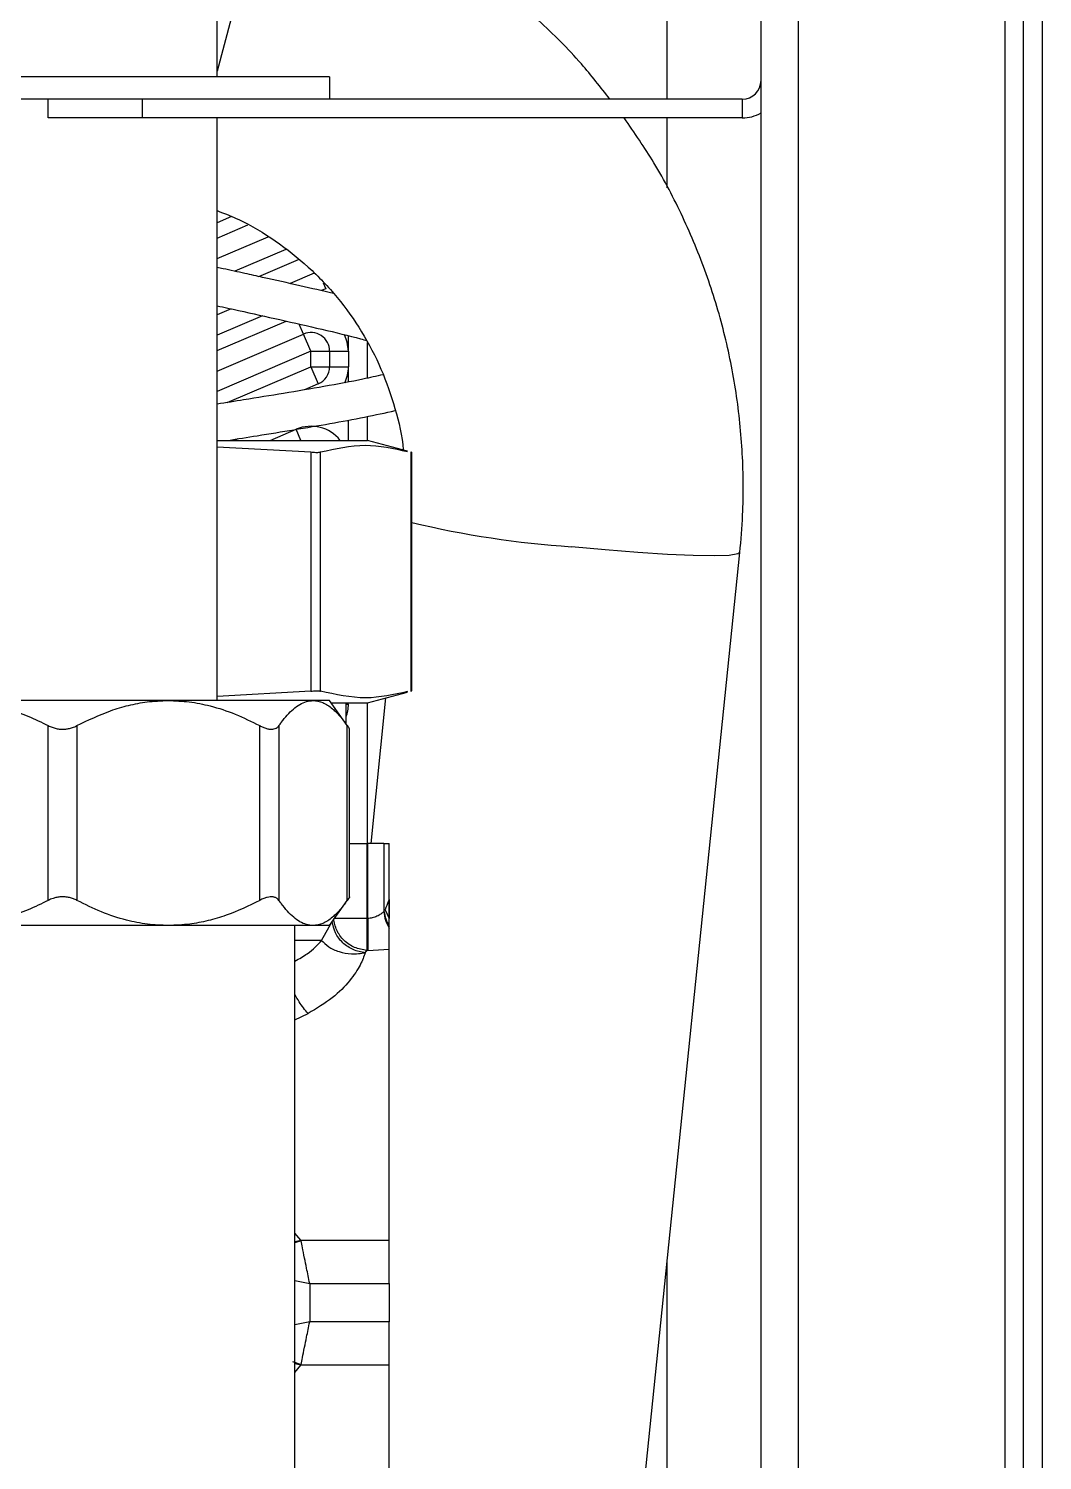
# Model space of a CAD drawing. Extents: x 75 to 2075, y 25 to 1460.
# Drawn here: x 1187.9 to 1255.5, y 873.6 to 969.1 of the extents above; entities that cross this region are included whole.
import ezdxf

# ---------------------------------------------------------------- set-up
doc = ezdxf.new("R2010")
doc.units = 0
doc.header["$LTSCALE"] = 5
doc.linetypes.add('SLD-KATı', pattern=[0])
doc.layers.get('0').update_dxf_attribs({"linetype": 'CONTINUOUS'})

msp = doc.modelspace()

# ---------------------------------------------------------------- linework, layer by layer
at = {"color": 7, "linetype": 'SLD-KATı'}
for p, q in [((1239.221, 568.28), (1239.221, 1228.103)), ((1252.971, 1228.103), (1252.971, 568.28)), ((1236.721, 569.442), (1236.721, 1226.942)), ((1254.221, 574.53), (1254.221, 1221.853)), ((1255.471, 574.53), (1255.471, 1221.853)), ((1230.471, 964.353), (1230.471, 1154.442)), ((1200.471, 965.853), (1200.471, 985.042)), ((1207.971, 965.853), (1173.471, 965.853)), ((1207.971, 965.853), (1207.971, 964.353)), ((1207.971, 964.353), (1173.471, 964.353)), ((1189.221, 963.103), (1189.221, 964.353)), ((1195.471, 964.353), (1195.471, 963.103)), ((1235.471, 964.353), (1195.471, 964.353)), ((1235.471, 964.353), (1235.471, 963.103)), ((1195.471, 963.103), (1189.221, 963.103)), ((1235.471, 963.103), (1195.471, 963.103)), ((1200.471, 924.254), (1200.471, 963.103)), ((1230.471, 958.434), (1230.471, 963.103)), ((1200.471, 953.727), (1203.866, 955.183)), ((1206.933, 952.747), (1205.332, 952.061)), ((1201.4, 950.375), (1200.471, 949.977)), ((1200.471, 946.227), (1206.229, 948.695)), ((1206.721, 947.546), (1206.229, 948.695)), ((1210.471, 948.132), (1210.471, 945.746)), ((1206.721, 947.546), (1207.971, 947.546)), ((1206.721, 946.516), (1206.721, 947.546)), ((1207.971, 947.546), (1209.221, 947.546)), ((1207.971, 947.546), (1207.971, 946.516)), ((1209.221, 947.546), (1209.221, 946.516)), ((1206.721, 946.516), (1207.213, 945.367)), ((1206.721, 946.516), (1207.971, 946.516)), ((1207.971, 946.516), (1209.221, 946.516)), ((1207.213, 945.367), (1206.294, 944.973)), ((1210.471, 943.193), (1210.471, 941.604)), ((1200.471, 941.604), (1210.487, 941.604)), ((1213.17, 940.885), (1210.487, 941.604)), ((1200.471, 941.175), (1206.711, 940.828)), ((1206.711, 940.828), (1206.711, 924.88)), ((1207.358, 924.88), (1207.358, 940.828)), ((1213.374, 940.828), (1213.374, 924.88)), ((1213.45, 924.904), (1213.45, 940.805)), ((1214.221, 728.291), (1235.314, 934.128)), ((1197.22, 924.254), (1182.886, 924.254)), ((1206.868, 924.254), (1197.22, 924.254)), ((1206.711, 924.88), (1200.471, 924.53)), ((1207.971, 924.254), (1206.868, 924.254)), ((1209.143, 922.581), (1207.971, 924.254)), ((1210.487, 924.104), (1213.17, 924.823)), ((1211.702, 924.43), (1210.708, 914.729)), ((1208.076, 924.104), (1210.487, 924.104)), ((1209.065, 922.692), (1209.065, 924.104)), ((1210.471, 924.104), (1210.471, 914.729)), ((1189.221, 910.928), (1189.221, 922.581)), ((1191.132, 922.581), (1191.132, 910.928)), ((1203.308, 910.928), (1203.308, 922.581)), ((1204.594, 922.581), (1204.594, 910.928)), ((1209.143, 910.928), (1209.143, 922.581)), ((1209.29, 911.162), (1209.29, 922.365)), ((1209.29, 914.729), (1210.449, 914.729)), ((1210.449, 914.729), (1210.449, 909.72)), ((1210.449, 914.729), (1210.511, 914.729)), ((1210.511, 909.72), (1210.511, 914.729)), ((1211.593, 914.729), (1210.511, 914.729)), ((1211.593, 914.729), (1211.593, 910.194)), ((1211.593, 914.729), (1211.928, 914.729)), ((1211.928, 910.993), (1211.928, 914.729)), ((1207.971, 909.254), (1209.143, 910.928)), ((1211.593, 910.194), (1211.578, 910.176)), ((1211.663, 910.309), (1211.927, 909.71)), ((1197.22, 909.254), (1182.886, 909.254)), ((1206.868, 909.254), (1197.22, 909.254)), ((1205.659, 845.129), (1205.659, 909.254)), ((1207.971, 909.254), (1206.868, 909.254)), ((1207.432, 908.265), (1208.146, 909.532)), ((1210.449, 909.72), (1210.449, 907.595)), ((1210.449, 909.72), (1210.511, 909.72)), ((1211.928, 909.218), (1211.928, 909.711)), ((1211.928, 909.08), (1211.928, 909.218)), ((1210.344, 907.44), (1210.449, 907.595)), ((1210.511, 907.595), (1210.449, 907.595)), ((1210.511, 907.595), (1211.928, 907.678)), ((1211.928, 888.282), (1211.928, 907.678)), ((1206.059, 888.282), (1211.928, 888.282)), ((1206.063, 888.226), (1206.059, 888.282)), ((1211.928, 885.382), (1211.928, 888.282)), ((1230.471, 863.192), (1230.471, 886.869)), ((1206.643, 885.382), (1206.643, 882.827)), ((1206.643, 885.382), (1211.928, 885.382)), ((1211.928, 885.382), (1211.928, 882.827)), ((1211.928, 882.827), (1206.643, 882.827)), ((1206.059, 879.926), (1206.063, 879.983)), ((1211.928, 879.926), (1206.059, 879.926))]:
    msp.add_line(p, q, dxfattribs=at)
at = {"color": 8, "linetype": 'SLD-KATı'}
for p, q in [((1201.412, 969.729), (1200.471, 966.218)), ((1201.427, 956.527), (1200.471, 956.117)), ((1200.471, 955.087), (1202.527, 955.968)), ((1205.06, 954.334), (1201.661, 952.877)), ((1203.247, 952.527), (1205.903, 953.665)), ((1207.537, 952.112), (1207.706, 951.718)), ((1207.706, 951.718), (1207.398, 951.586)), ((1203.489, 949.911), (1200.471, 948.617)), ((1200.471, 947.587), (1205.067, 949.557)), ((1206.229, 948.695), (1205.948, 949.349)), ((1209.221, 947.546), (1209.221, 948.574)), ((1206.721, 947.546), (1200.471, 944.867)), ((1201.148, 944.127), (1206.721, 946.516)), ((1209.221, 945.501), (1209.221, 946.516)), ((1204.01, 941.604), (1205.736, 942.344)), ((1206.053, 941.604), (1205.736, 942.344)), ((1209.221, 941.604), (1209.221, 942.955)), ((1201.851, 941.709), (1201.607, 941.604)), ((1209.065, 924.016), (1209.221, 924.016)), ((1210.449, 909.72), (1208.297, 909.72)), ((1205.659, 902.957), (1206.533, 903.388)), ((1206.059, 888.282), (1205.659, 888.749)), ((1205.659, 888.172), (1206.059, 888.282)), ((1205.659, 888.144), (1206.063, 888.226)), ((1206.063, 888.226), (1205.659, 888.086)), ((1205.659, 885.581), (1206.643, 885.382)), ((1206.643, 882.827), (1205.659, 882.627)), ((1205.499, 880.177), (1206.063, 879.983)), ((1206.063, 879.983), (1205.659, 880.064)), ((1206.059, 879.926), (1205.659, 880.036)), ((1205.659, 879.458), (1206.059, 879.926))]:
    msp.add_line(p, q, dxfattribs=at)
at = {"color": 8, "linetype": 'SLD-KATı', "flags": 128}
for points in [[(1209.221, 947.546), (1209.145, 948.157), (1208.96, 948.657)], [(1235.314, 934.128), (1235.179, 934.028), (1234.604, 933.937), (1233.599, 933.9), (1232.207, 933.92), (1230.484, 933.995), (1228.5, 934.123), (1226.337, 934.297), (1224.083, 934.512)], [(1207.432, 908.265), (1206.142, 908.265), (1205.659, 908.265)]]:
    msp.add_lwpolyline(points, dxfattribs=at)
at = {"color": 7, "linetype": 'SLD-KATı', "flags": 128}
for points in [[(1211.928, 879.926), (1211.928, 880.13), (1211.928, 880.394), (1211.928, 880.712), (1211.928, 881.076), (1211.928, 881.479), (1211.928, 881.911), (1211.928, 882.364), (1211.928, 882.827)], [(1211.928, 860.531), (1211.928, 861.467), (1211.928, 862.843), (1211.928, 864.59), (1211.928, 866.622), (1211.928, 868.839), (1211.928, 871.131), (1211.928, 873.384), (1211.928, 875.488), (1211.928, 877.337), (1211.928, 878.842), (1211.928, 879.926)]]:
    msp.add_lwpolyline(points, dxfattribs=at)
at = {"color": 7, "linetype": 'SLD-KATı'}
for centre, radius, start, end in [((1235.471, 965.603), 1.25, 270, 0), ((1235.471, 965.603), 2.5, 270, 300), ((1206.721, 947.546), 1.25, 0, 113.19859), ((1206.721, 946.516), 1.25, 293.19859, 0)]:
    msp.add_arc(centre, radius, start, end, dxfattribs=at)
at = {"color": 8, "linetype": 'SLD-KATı'}
for centre, radius, start, end in [((1206.721, 946.516), 2.5, 334.30427, 0), ((1206.721, 940.046), 2.5, 38.55529, 113.19859), ((1228.281, 997.755), 63.382, 256.46718, 266.20249), ((1206.721, 924.016), 2.5, 339.63587, 0)]:
    msp.add_arc(centre, radius, start, end, dxfattribs=at)
at = {"color": 7, "linetype": 'SLD-KATı'}
for points, knots in [([(1226.652, 964.353), (1226.031, 965.148), (1224.569, 967.019), (1221.916, 969.666), (1218.781, 972.309), (1215.391, 974.618), (1212.154, 976.45), (1209.984, 977.345), (1209.078, 977.719)], [0, 0, 0, 0, 0.135361, 0.318631, 0.501913, 0.685207, 0.868512, 1, 1, 1, 1]), ([(1235.314, 934.128), (1235.384, 934.961), (1235.57, 937.152), (1235.536, 940.721), (1235.124, 944.795), (1234.315, 948.812), (1233.126, 952.733), (1231.556, 956.517), (1229.736, 960.006), (1228.282, 962.117), (1227.602, 963.103)], [0, 0, 0, 0, 0.081832, 0.215297, 0.348795, 0.482296, 0.615802, 0.749315, 0.882836, 1, 1, 1, 1]), ([(1200.471, 956.921), (1200.96, 956.732), (1202.322, 956.205), (1204.377, 954.946), (1206.587, 953.21), (1208.524, 951.168), (1210.155, 948.879), (1211.461, 946.386), (1212.356, 943.733), (1212.82, 941.901), (1212.873, 940.967), (1212.874, 940.965)], [0, 0, 0, 0, 0.073923, 0.206054, 0.338201, 0.47038, 0.602603, 0.734877, 0.867209, 0.999598, 1, 1, 1, 1]), ([(1208.217, 951.396), (1207.486, 951.567), (1205.981, 951.92), (1203.958, 952.369), (1202.238, 952.751), (1201.22, 952.973), (1200.604, 953.11), (1200.471, 953.14)], [0, 0, 0, 0, 0.301244, 0.62043, 0.768154, 0.950021, 1, 1, 1, 1]), ([(1200.471, 950.58), (1200.945, 950.476), (1202.353, 950.165), (1204.737, 949.635), (1207.482, 949.011), (1209.448, 948.538), (1210.323, 948.293), (1210.471, 948.252)], [0, 0, 0, 0, 0.130927, 0.388541, 0.663094, 0.94294, 1, 1, 1, 1]), ([(1211.526, 945.979), (1211.092, 945.881), (1209.953, 945.621), (1207.678, 945.201), (1204.985, 944.748), (1202.559, 944.353), (1201.062, 944.113), (1200.471, 944.019)], [0, 0, 0, 0, 0.153526, 0.403229, 0.637397, 0.856917, 1, 1, 1, 1]), ([(1201.199, 941.604), (1201.847, 941.708), (1203.336, 941.946), (1205.631, 942.321), (1208.047, 942.728), (1210.353, 943.155), (1211.682, 943.446), (1212.348, 943.592)], [0, 0, 0, 0, 0.156143, 0.358647, 0.565363, 0.782082, 1, 1, 1, 1]), ([(1206.711, 940.828), (1206.829, 940.818), (1207.065, 940.798), (1207.265, 940.807), (1207.337, 940.824), (1207.358, 940.828)], [0, 0, 0, 0, 0.416871, 0.83383, 1, 1, 1, 1]), ([(1207.358, 940.828), (1208.355, 941.053), (1210.291, 941.488), (1212.226, 941.065), (1213.163, 940.86)], [0, 0, 0, 0, 0.515637, 1, 1, 1, 1]), ([(1213.374, 940.828), (1213.412, 940.817), (1213.452, 940.806), (1213.449, 940.805), (1213.449, 940.805)], [0, 0, 0, 0, 0.939759, 1, 1, 1, 1]), ([(1182.886, 924.254), (1183.485, 924.227), (1184.696, 924.173), (1186.361, 923.77), (1187.876, 923.234), (1188.771, 922.799), (1189.221, 922.581)], [0, 0, 0, 0, 0.272941, 0.5513799, 0.7748074, 1, 1, 1, 1]), ([(1191.132, 922.581), (1191.871, 922.941), (1192.987, 923.486), (1194.569, 923.948), (1195.854, 924.202), (1196.745, 924.236), (1197.22, 924.254)], [0, 0, 0, 0, 0.382246, 0.577663, 0.77475, 1, 1, 1, 1]), ([(1197.22, 924.254), (1197.686, 924.237), (1198.624, 924.201), (1200.122, 923.896), (1201.702, 923.382), (1202.77, 922.849), (1203.308, 922.581)], [0, 0, 0, 0, 0.220853, 0.444668, 0.720511, 1, 1, 1, 1]), ([(1204.594, 922.581), (1204.646, 922.654), (1204.957, 923.089), (1205.555, 923.752), (1206.274, 924.2), (1206.718, 924.24), (1206.868, 924.254)], [0, 0, 0, 0, 0.073265, 0.436543, 0.808871, 1, 1, 1, 1]), ([(1206.711, 924.88), (1206.829, 924.89), (1207.065, 924.91), (1207.265, 924.901), (1207.337, 924.885), (1207.358, 924.88)], [0, 0, 0, 0, 0.4168715, 0.8338297, 1, 1, 1, 1]), ([(1206.868, 924.254), (1207.083, 924.227), (1207.518, 924.173), (1208.116, 923.77), (1208.66, 923.234), (1208.981, 922.799), (1209.143, 922.581)], [0, 0, 0, 0, 0.272941, 0.55138, 0.774807, 1, 1, 1, 1]), ([(1213.163, 924.848), (1212.236, 924.645), (1210.301, 924.22), (1208.365, 924.654), (1207.358, 924.88)], [0, 0, 0, 0, 0.479262, 1, 1, 1, 1]), ([(1213.374, 924.88), (1213.412, 924.891), (1213.452, 924.903), (1213.449, 924.904), (1213.449, 924.904)], [0, 0, 0, 0, 0.939759, 1, 1, 1, 1]), ([(1189.221, 922.581), (1189.303, 922.542), (1189.426, 922.483), (1189.604, 922.425), (1189.741, 922.389), (1189.881, 922.363), (1190.023, 922.346), (1190.168, 922.34), (1190.353, 922.345), (1190.577, 922.374), (1190.8, 922.435), (1190.985, 922.506), (1191.083, 922.556), (1191.132, 922.581)], [0, 0, 0, 0, 0.138671, 0.209437, 0.280678, 0.349906, 0.419664, 0.491167, 0.563299, 0.692965, 0.826171, 0.912714, 1, 1, 1, 1]), ([(1203.308, 922.581), (1203.384, 922.542), (1203.5, 922.483), (1203.653, 922.425), (1203.766, 922.389), (1203.875, 922.363), (1203.98, 922.346), (1204.081, 922.34), (1204.203, 922.345), (1204.337, 922.374), (1204.452, 922.435), (1204.537, 922.506), (1204.575, 922.556), (1204.594, 922.581)], [0, 0, 0, 0, 0.138671, 0.209437, 0.280678, 0.349906, 0.419664, 0.491167, 0.563299, 0.692965, 0.826171, 0.912714, 1, 1, 1, 1]), ([(1209.143, 922.581), (1209.197, 922.502), (1209.283, 922.378), (1209.276, 922.369), (1209.274, 922.365)], [0, 0, 0, 0, 0.637698, 1, 1, 1, 1]), ([(1189.221, 910.928), (1188.775, 910.711), (1187.879, 910.276), (1186.375, 909.744), (1184.708, 909.337), (1183.497, 909.282), (1182.886, 909.254)], [0, 0, 0, 0, 0.223518, 0.448621, 0.721723, 1, 1, 1, 1]), ([(1191.132, 910.928), (1191.053, 910.966), (1190.934, 911.025), (1190.761, 911.083), (1190.626, 911.119), (1190.489, 911.145), (1190.348, 911.162), (1190.204, 911.169), (1190.018, 911.163), (1189.792, 911.134), (1189.564, 911.073), (1189.374, 911.002), (1189.272, 910.953), (1189.221, 910.928)], [0, 0, 0, 0, 0.138671, 0.209437, 0.280678, 0.349906, 0.419664, 0.491167, 0.563299, 0.692965, 0.826171, 0.912714, 1, 1, 1, 1]), ([(1197.22, 909.254), (1196.754, 909.272), (1195.816, 909.307), (1194.318, 909.612), (1192.738, 910.127), (1191.67, 910.66), (1191.132, 910.928)], [0, 0, 0, 0, 0.220853, 0.444668, 0.720511, 1, 1, 1, 1]), ([(1203.308, 910.928), (1202.569, 910.567), (1201.453, 910.022), (1199.871, 909.56), (1198.586, 909.306), (1197.695, 909.272), (1197.22, 909.254)], [0, 0, 0, 0, 0.382246, 0.577663, 0.77475, 1, 1, 1, 1]), ([(1204.594, 910.928), (1204.563, 910.966), (1204.516, 911.025), (1204.432, 911.083), (1204.361, 911.119), (1204.283, 911.145), (1204.198, 911.162), (1204.105, 911.169), (1203.977, 911.163), (1203.808, 911.134), (1203.62, 911.073), (1203.452, 911.002), (1203.356, 910.953), (1203.308, 910.928)], [0, 0, 0, 0, 0.138671, 0.209437, 0.280678, 0.349906, 0.419664, 0.491167, 0.563299, 0.692965, 0.826171, 0.912714, 1, 1, 1, 1]), ([(1206.868, 909.254), (1206.718, 909.268), (1206.282, 909.307), (1205.562, 909.749), (1204.964, 910.41), (1204.646, 910.855), (1204.594, 910.928)], [0, 0, 0, 0, 0.191127, 0.553705, 0.926736, 1, 1, 1, 1]), ([(1209.143, 910.928), (1208.982, 910.711), (1208.661, 910.276), (1208.121, 909.744), (1207.522, 909.337), (1207.088, 909.282), (1206.868, 909.254)], [0, 0, 0, 0, 0.223518, 0.448621, 0.721723, 1, 1, 1, 1]), ([(1209.289, 911.162), (1209.289, 911.162), (1209.309, 911.177), (1209.252, 911.088), (1209.174, 910.973), (1209.143, 910.928)], [0, 0, 0, 0, 0.009629, 0.605249, 1, 1, 1, 1]), ([(1211.928, 909.711), (1211.928, 909.942), (1211.928, 910.289), (1211.928, 910.68), (1211.928, 910.868), (1211.928, 910.948), (1211.928, 910.961), (1211.928, 910.962), (1211.928, 910.951), (1211.928, 910.764), (1211.928, 910.368), (1211.928, 909.936), (1211.928, 909.711)], [0, 0, 0, 0, 0.253038, 0.380214, 0.469363, 0.493368, 0.500847, 0.50376, 0.506378, 0.528652, 0.753773, 1, 1, 1, 1]), ([(1211.578, 910.176), (1211.571, 910.17), (1211.553, 910.153), (1211.492, 910.1), (1211.363, 910), (1211.134, 909.862), (1210.833, 909.746), (1210.613, 909.728), (1210.511, 909.72)], [0, 0, 0, 0, 0.030827, 0.084334, 0.25924, 0.51609, 0.777024, 1, 1, 1, 1]), ([(1211.578, 910.176), (1211.606, 909.984), (1211.664, 909.599), (1211.84, 909.253), (1211.928, 909.079)], [0, 0, 0, 0, 0.499815, 1, 1, 1, 1]), ([(1211.663, 910.309), (1211.653, 910.286), (1211.634, 910.24), (1211.607, 910.209), (1211.593, 910.194)], [0, 0, 0, 0, 0.509557, 1, 1, 1, 1]), ([(1211.593, 910.194), (1211.625, 910.025), (1211.687, 909.686), (1211.847, 909.374), (1211.927, 909.218)], [0, 0, 0, 0, 0.499895, 1, 1, 1, 1]), ([(1210.344, 907.44), (1210.07, 907.489), (1209.521, 907.588), (1208.816, 908.078), (1208.305, 908.75), (1208.199, 909.271), (1208.146, 909.532)], [0, 0, 0, 0, 0.250375, 0.500107, 0.750053, 1, 1, 1, 1]), ([(1210.449, 907.595), (1210.17, 907.641), (1209.613, 907.734), (1208.901, 908.231), (1208.384, 908.916), (1208.288, 909.452), (1208.24, 909.72)], [0, 0, 0, 0, 0.250322, 0.499971, 0.749989, 1, 1, 1, 1]), ([(1211.928, 907.678), (1211.928, 907.845), (1211.928, 908.182), (1211.928, 908.779), (1211.928, 909.08)], [0, 0, 0, 0, 0.497454, 1, 1, 1, 1]), ([(1207.432, 908.265), (1207.574, 908.118), (1207.854, 907.829), (1208.572, 907.485), (1209.423, 907.312), (1210.036, 907.397), (1210.344, 907.44)], [0, 0, 0, 0, 0.255656, 0.50411, 0.750501, 1, 1, 1, 1]), ([(1210.344, 907.44), (1210.253, 907.183), (1210.07, 906.666), (1209.362, 905.567), (1208.198, 904.377), (1207.098, 903.723), (1206.533, 903.388)], [0, 0, 0, 0, 0.239019, 0.481199, 0.733592, 1, 1, 1, 1]), ([(1206.643, 885.382), (1206.572, 885.729), (1206.452, 886.325), (1206.283, 887.14), (1206.151, 887.796), (1206.091, 888.087), (1206.063, 888.226)], [0, 0, 0, 0, 0.292778, 0.50231, 0.762593, 1, 1, 1, 1]), ([(1206.063, 879.983), (1206.091, 880.122), (1206.151, 880.413), (1206.283, 881.068), (1206.452, 881.884), (1206.572, 882.479), (1206.643, 882.827)], [0, 0, 0, 0, 0.237393, 0.497689, 0.707223, 1, 1, 1, 1])]:
    msp.add_open_spline(points, degree=3, knots=knots, dxfattribs=at)
at = {"color": 8, "linetype": 'SLD-KATı'}
for points, knots in [([(1211.928, 910.993), (1211.928, 910.993), (1211.934, 911.007), (1211.913, 910.954), (1211.843, 910.772), (1211.738, 910.502), (1211.663, 910.309)], [0, 0, 0, 0, 0.000165, 0.209028, 0.437393, 1, 1, 1, 1]), ([(1205.659, 906.877), (1205.948, 907.042), (1206.757, 907.505), (1207.168, 907.968), (1207.432, 908.265)], [0, 0, 0, 0, 0.357874, 1, 1, 1, 1]), ([(1206.533, 903.388), (1206.431, 903.508), (1206.228, 903.749), (1205.917, 904.18), (1205.748, 904.491), (1205.659, 904.655)], [0, 0, 0, 0, 0.321521, 0.643262, 1, 1, 1, 1])]:
    msp.add_open_spline(points, degree=3, knots=knots, dxfattribs=at)
at = {"color": 7, "linetype": 'SLD-KATı'}
msp.add_open_spline([(1210.511, 909.72), (1210.511, 909.488), (1210.511, 909.024), (1210.511, 908.398), (1210.511, 907.882), (1210.511, 907.691), (1210.511, 907.595)], degree=3, dxfattribs=at)

doc.saveas('drawing.dxf')
